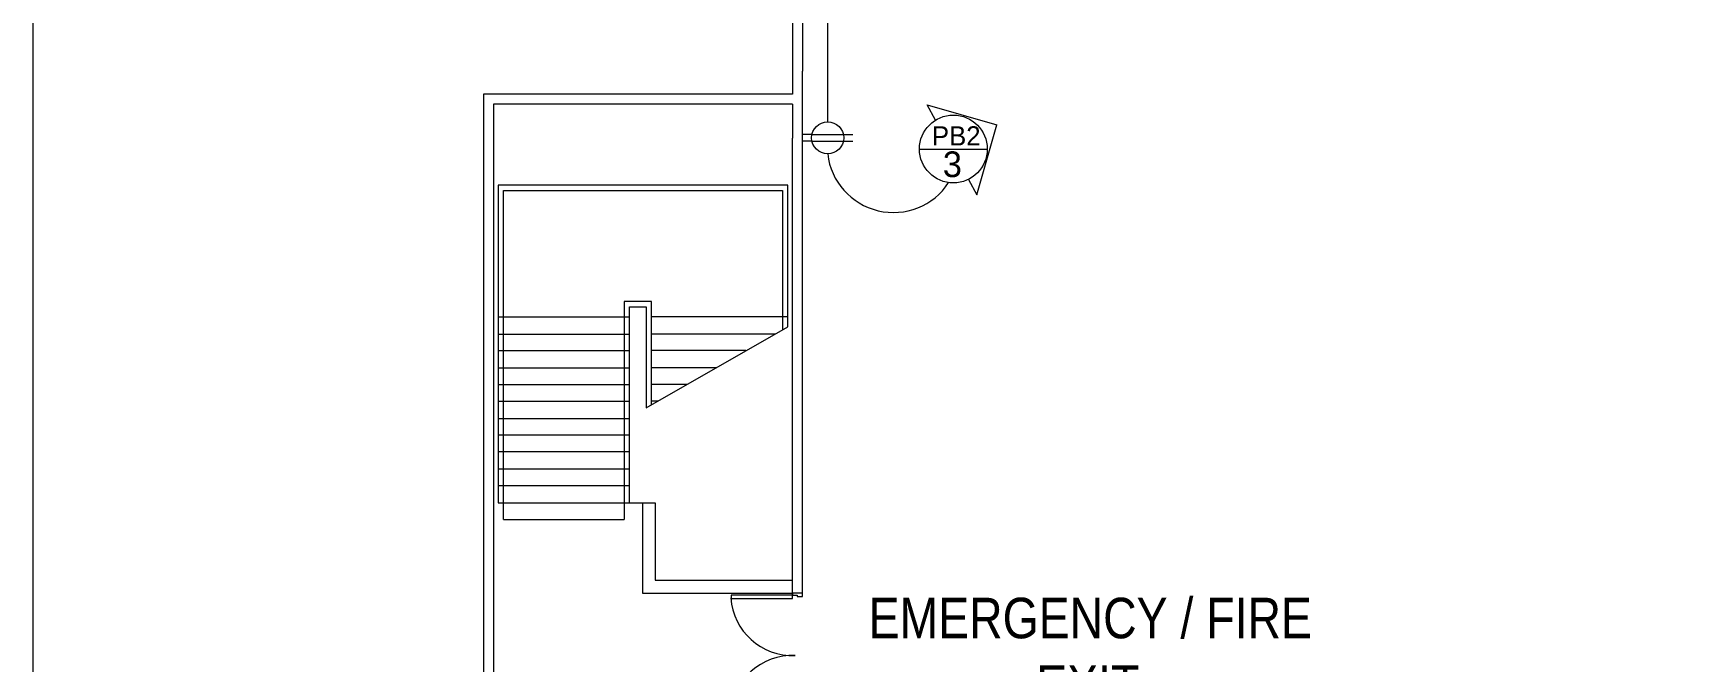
# Model space of a CAD drawing. Header units: inches. Extents: x -2 to 2474, y 1 to 287.
# Drawn here: x 519.04 to 562.62, y 139.39 to 155.86 of the extents above; entities that cross this region are included whole.
import ezdxf

# ---------------------------------------------------------------- set-up
doc = ezdxf.new("R2010")
doc.units = ezdxf.units.IN
doc.header["$MEASUREMENT"] = 0
for name, color, linetype in [('ACU', 6, 'Continuous'), ('NUMBER', 170, 'Continuous'), ('OUTLETS', 4, 'Continuous'), ('PDF_0', 7, 'Continuous'), ('PDF_BORDER', 7, 'Continuous'), ('PDF_Text', 7, 'Continuous'), ('POWER LINE', 1, 'Continuous'), ('TEXT', 82, 'Continuous')]:
    doc.layers.add(name, color=color, linetype=linetype)
doc.styles.add('PDF Arial Narrow', font='ARIALN.TTF')

msp = doc.modelspace()

# ---------------------------------------------------------------- linework, layer by layer
at = {"lineweight": 5}
for p, q in [((538.93058, 217.98339), (538.93058, 154.2647)), ((539.19173, 217.70484), (539.19173, 154.87403)), ((534.66526, 143.55787), (535.00127, 143.55787)), ((535.00127, 143.55787), (535.00127, 141.19018)), ((535.00127, 143.55787), (535.33728, 143.55787)), ((535.33728, 143.55787), (535.33728, 141.52619)), ((531.35746, 143.12263), (534.52598, 143.12263)), ((535.33728, 141.52619), (538.93058, 141.52619)), ((535.00127, 141.19018), (538.93058, 141.19018))]:
    msp.add_line(p, q, dxfattribs=at)
at = {"layer": 'OUTLETS', "lineweight": 5}
for p, q in [((539.43525, 153.20598), (539.19173, 153.20598)), ((539.44373, 153.03798), (539.19173, 153.03798)), ((539.43525, 153.20598), (540.5188, 153.20598)), ((539.43525, 153.03798), (540.26679, 153.03798)), ((540.26679, 153.03798), (540.5188, 153.03798)), ((540.27528, 153.12198), (540.27528, 153.12198))]:
    msp.add_line(p, q, dxfattribs=at)
msp.add_circle((539.85526, 153.12198), 0.42001, dxfattribs=at)
at = {"layer": 'PDF_0', "lineweight": 5}
for points in [[(539.19173, 147.64411), (539.19173, 154.87403)], [(538.93058, 154.2647), (530.83518, 154.2647), (530.83518, 137.5516), (538.93058, 137.5516)], [(538.93058, 154.00356), (531.09632, 154.00356), (531.09632, 137.81274), (538.93058, 137.81274)], [(538.93058, 154.00356), (538.93058, 153.11567)], [(538.93058, 141.0509), (538.93058, 146.65676), (538.93058, 153.11567)], [(531.35746, 143.12263), (531.35746, 151.74032), (538.66944, 151.74032), (538.66944, 148.10174)], [(535.23977, 146.11706), (535.23977, 148.83294), (534.52598, 148.83294), (534.52598, 143.12263)], [(531.21818, 148.43252), (534.66526, 148.43252)], [(538.80872, 148.43252), (535.23977, 148.43252)], [(531.21818, 147.97988), (534.66526, 147.97988)], [(538.47794, 147.97988), (535.23977, 147.97988)], [(531.21818, 147.54464), (534.66526, 147.54464)], [(537.71192, 147.54464), (535.23977, 147.54464)], [(539.19173, 141.10313), (539.19173, 147.64411)], [(531.21818, 147.09199), (534.66526, 147.09199)], [(536.9459, 147.09199), (535.23977, 147.09199)], [(531.21818, 146.65676), (534.66526, 146.65676)], [(536.17989, 146.65676), (535.23977, 146.65676)], [(531.21818, 146.22152), (534.66526, 146.22152)], [(535.41387, 146.22152), (535.23977, 146.22152)], [(531.21818, 145.76887), (534.66526, 145.76887)], [(531.21818, 145.33363), (534.66526, 145.33363)], [(531.21818, 144.8984), (534.66526, 144.8984)], [(531.21818, 144.44575), (534.66526, 144.44575)], [(531.21818, 144.01051), (534.66526, 144.01051)], [(539.19173, 141.19018), (538.93058, 141.19018), (538.93058, 141.13795), (539.05245, 141.13795), (539.05245, 141.10313), (539.19173, 141.10313)], [(538.93058, 139.55371), (538.93058, 139.55596)]]:
    msp.add_lwpolyline(points, dxfattribs=at)
for points in [[(534.66526, 143.55787), (534.66526, 148.69366), (535.1005, 148.69366), (535.1005, 146.04742), (538.80872, 148.17138), (538.80872, 151.8796), (531.21818, 151.8796), (531.21818, 143.55787)], [(538.93058, 141.0509), (538.93058, 141.13795), (537.32891, 141.13795), (537.32891, 141.0509)]]:
    msp.add_lwpolyline(points, close=True, dxfattribs=at)
msp.add_lwpolyline([(537.31567, 141.06515, 0.40444337), (539.00122, 139.55486, 0.40442308), (537.31567, 138.04223)], format="xyb", dxfattribs=at)
at = {"layer": 'PDF_BORDER', "lineweight": 9}
msp.add_lwpolyline([(932.73092, 1.32463), (519.0416, 1.32463), (519.0416, 275.11011), (932.73092, 275.11011)], close=True, dxfattribs=at)
at = {"layer": 'POWER LINE', "lineweight": 5}
for p, q in [((539.85526, 153.54199), (539.85526, 165.35453)), ((542.68041, 153.58615), (542.45994, 153.98395)), ((542.45994, 153.98395), (544.28704, 153.45988)), ((543.76296, 151.63279), (544.28704, 153.45988)), ((542.28056, 152.82986), (543.14774, 152.82986)), ((543.14774, 152.82986), (544.01492, 152.82986)), ((543.5425, 152.03059), (543.76296, 151.63279))]:
    msp.add_line(p, q, dxfattribs=at)
msp.add_circle((543.14774, 152.82986), 0.88923, dxfattribs=at)
at = {"layer": 'TEXT', "lineweight": 5}
msp.add_arc((541.57621, 152.89809), 1.73209, 186.501506, 326.77839, dxfattribs=at)

# ---------------------------------------------------------------- texts
at = {"layer": 'ACU', "lineweight": 5, "insert": (542.58673, 153.42583), "char_height": 0.504017, "attachment_point": 1}
msp.add_mtext_dynamic_manual_height_columns('{\\C3;PB2}', width=1.1760392, gutter_width=21.0007, heights=[0], dxfattribs=at)
at = {"layer": 'NUMBER', "lineweight": 5, "insert": (542.87301, 152.76619), "char_height": 0.67202, "attachment_point": 1}
msp.add_mtext('3', dxfattribs=at)
at = {"layer": 'PDF_Text', "lineweight": 5, "insert": (540.92737, 139.65152), "char_height": 1.0612131, "attachment_point": 4, "style": 'PDF Arial Narrow'}
msp.add_mtext('EMERGENCY / FIRE\\P             EXIT', dxfattribs=at)

doc.saveas('drawing.dxf')
